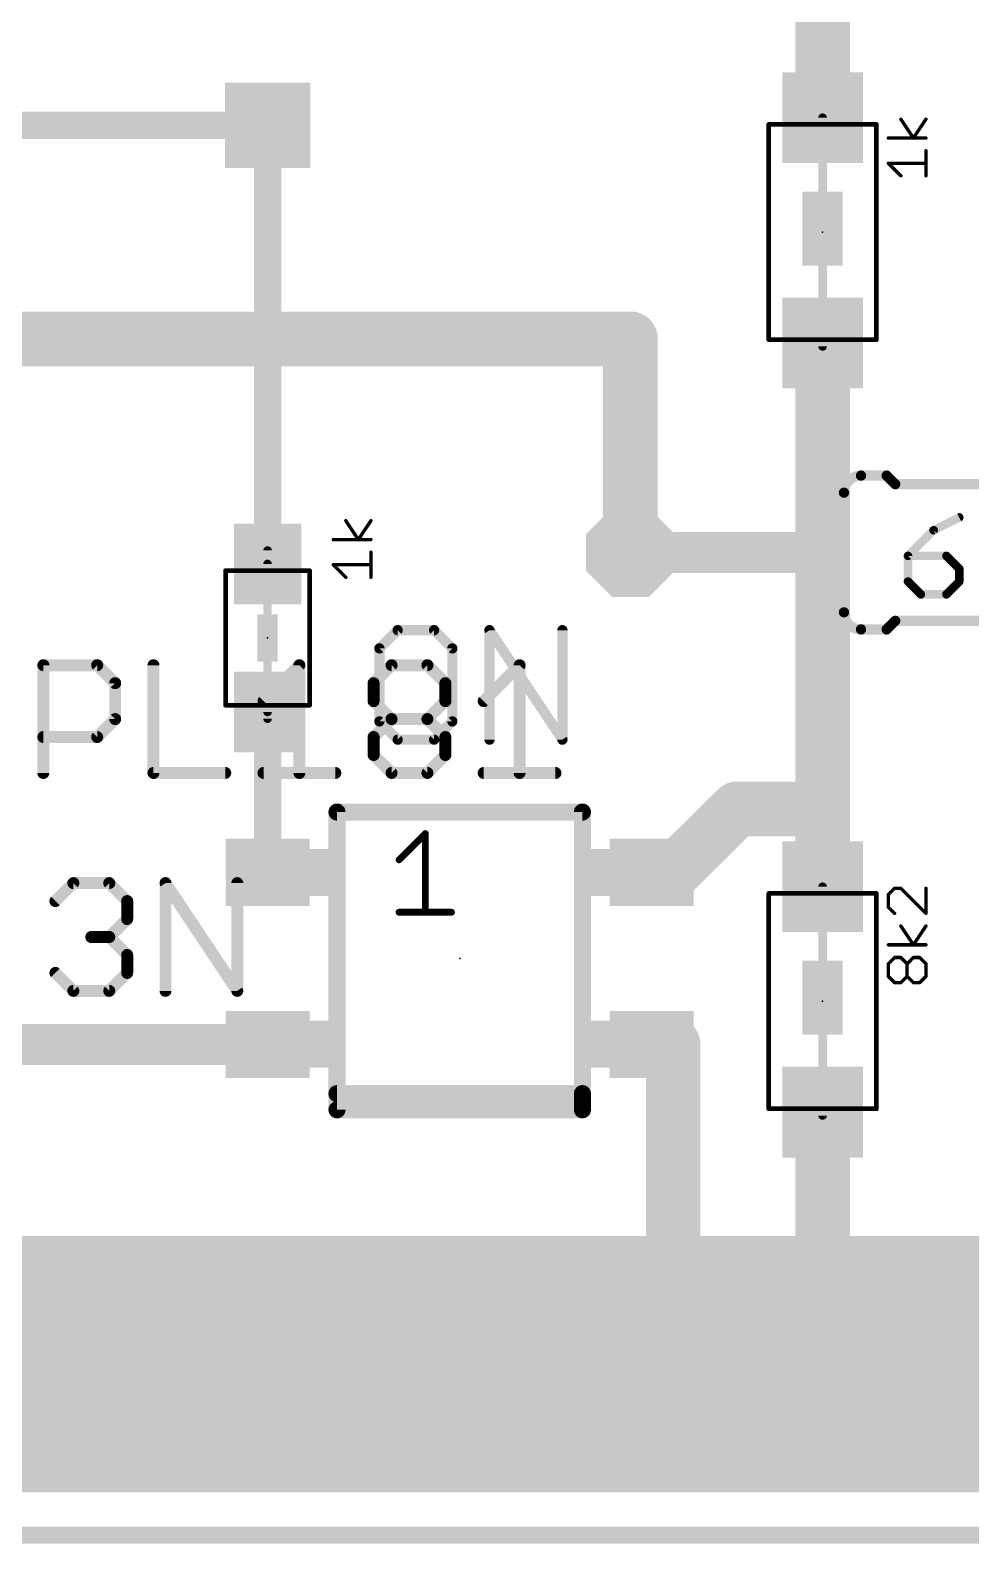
# Model space of a CAD drawing. Extents: x 0 to 165, y -10 to 137.
# Drawn here: x 105.37 to 119.36, y -0.13 to 22.37 of the extents above; entities that cross this region are included whole.
import ezdxf

# ---------------------------------------------------------------- set-up
doc = ezdxf.new("R2010")
doc.units = 0
for name, color, linetype in [('1', 14, 'CONTINUOUS'), ('16', 174, 'CONTINUOUS'), ('17', 94, 'CONTINUOUS'), ('18', 94, 'CONTINUOUS'), ('20', 178, 'CONTINUOUS'), ('21', 251, 'CONTINUOUS'), ('23', 178, 'CONTINUOUS'), ('27', 251, 'CONTINUOUS'), ('51', 251, 'CONTINUOUS')]:
    doc.layers.add(name, color=color, linetype=linetype)

# ---------------------------------------------------------------- blocks, each defined once
blk = doc.blocks.new('RECT')
blk.add_solid([(-0.5, -0.5), (0.5, -0.5), (-0.5, 0.5), (0.5, 0.5)])
blk = doc.blocks.new('OCTAGONP')
at = {"const_width": 0.5}
blk.add_lwpolyline([(-0.25, -0.1036), (-0.25, 0.1036), (-0.1036, 0.25), (0.1036, 0.25), (0.25, 0.1036), (0.25, -0.1036), (0.1036, -0.25), (-0.1036, -0.25), (-0.25, -0.1036), (-0.25, 0.1036)], dxfattribs=at)
blk = doc.blocks.new('SQUAREV')
blk.add_solid([(-0.5, -0.5), (0.5, -0.5), (-0.5, 0.5), (0.5, 0.5)])

msp = doc.modelspace()

# ---------------------------------------------------------------- linework, layer by layer
at = {"layer": '1'}
for points, const_width in [([(117.1575, 22.86), (117.1575, 21.0675)], 0.8128), ([(108.9025, 14.435), (108.9025, 20.955)], 0.4064), ([(117.1575, 10.795), (117.1575, 17.7175)], 0.8128), ([(110.8374, 13.4507), (110.5662, 13.1795)], 0.1524), ([(111.3797, 13.4507), (110.8374, 13.4507)], 0.1524), ([(111.6509, 13.1795), (111.3797, 13.4507)], 0.1524), ([(112.2034, 11.8237), (112.2034, 13.4507)], 0.1524), ([(112.2034, 13.4507), (113.288, 11.8237)], 0.1524), ([(113.288, 11.8237), (113.288, 13.4507)], 0.1524), ([(110.5662, 13.1795), (110.5662, 12.0949)], 0.1524), ([(111.6509, 12.0949), (111.6509, 13.1795)], 0.1524), ([(108.9025, 9.8525), (108.9025, 12.235)], 0.4064), ([(110.5662, 12.0949), (110.8374, 11.8237)], 0.1524), ([(111.3797, 11.8237), (111.6509, 12.0949)], 0.1524), ([(110.8374, 11.8237), (111.3797, 11.8237)], 0.1524), ([(114.935, 9.8525), (115.8875, 10.795)], 0.8128), ([(115.8875, 10.795), (117.1575, 10.795)], 0.8128), ([(117.1575, 10.795), (117.1575, 9.6375)], 0.8128), ([(110.8583, 10.0379), (111.2481, 10.4277)], 0.1016), ([(111.2481, 10.4277), (111.2481, 9.2583)], 0.1016), ([(114.615, 9.8525), (114.935, 9.8525)], 0.8128), ([(108.905, 9.8525), (108.9025, 9.8525)], 0.4064), ([(110.8583, 9.2583), (111.6379, 9.2583)], 0.1016), ([(114.935, 7.2925), (114.615, 7.2925)], 0.8128), ([(114.935, 2.54), (114.935, 7.2925)], 0.8128), ([(96.52, 7.2925), (108.905, 7.2925)], 0.6096), ([(117.1575, 2.54), (117.1575, 6.2875)], 0.8128), ([(101.2825, 2.54), (114.935, 2.54)], 1.27), ([(114.935, 2.54), (117.1575, 2.54)], 1.27), ([(117.1575, 2.54), (120.65, 2.54)], 1.27)]:
    msp.add_lwpolyline(points, dxfattribs=dict(at, const_width=const_width))
for points, const_width in [([(109.0041, 20.955, 1), (108.8009, 20.955)], 0.2032), ([(116.9543, 21.0675, 1), (117.3607, 21.0675)], 0.4064), ([(117.3607, 17.7175, 1), (116.9543, 17.7175)], 0.4064), ([(108.8009, 14.435, 1), (109.0041, 14.435)], 0.2032), ([(110.8374, 13.4888, 1), (110.8374, 13.4126)], 0.0762), ([(110.8643, 13.4237, 1), (110.8104, 13.4776)], 0.0762), ([(111.4066, 13.4776, 1), (111.3528, 13.4237)], 0.0762), ([(111.3797, 13.4126, 1), (111.3797, 13.4888)], 0.0762), ([(112.2415, 13.4507, 1), (112.1653, 13.4507)], 0.0762), ([(112.2351, 13.4718, 1), (112.1717, 13.4296)], 0.0762), ([(113.3261, 13.4507, 1), (113.2499, 13.4507)], 0.0762), ([(110.6043, 13.1795, 1), (110.5281, 13.1795)], 0.0762), ([(110.5393, 13.2065, 1), (110.5931, 13.1526)], 0.0762), ([(111.689, 13.1795, 1), (111.6128, 13.1795)], 0.0762), ([(111.6239, 13.1526, 1), (111.6778, 13.2065)], 0.0762), ([(109.0041, 12.235, 1), (108.8009, 12.235)], 0.2032), ([(110.5931, 12.1218, 1), (110.5393, 12.0679)], 0.0762), ([(111.6778, 12.0679, 1), (111.6239, 12.1218)], 0.0762), ([(110.5281, 12.0949, 1), (110.6043, 12.0949)], 0.0762), ([(111.6128, 12.0949, 1), (111.689, 12.0949)], 0.0762), ([(110.8374, 11.8618, 1), (110.8374, 11.7856)], 0.0762), ([(110.8104, 11.7968, 1), (110.8643, 11.8506)], 0.0762), ([(111.3528, 11.8506, 1), (111.4066, 11.7968)], 0.0762), ([(111.3797, 11.7856, 1), (111.3797, 11.8618)], 0.0762), ([(112.1653, 11.8237, 1), (112.2415, 11.8237)], 0.0762), ([(113.2499, 11.8237, 1), (113.3261, 11.8237)], 0.0762), ([(113.2563, 11.8026, 1), (113.3197, 11.8448)], 0.0762), ([(115.8875, 10.9982, 1), (115.8875, 10.5918)], 0.4064), ([(116.0304, 10.6506, 1), (115.7446, 10.9394)], 0.4064), ([(117.3607, 10.795, 1), (116.9543, 10.795)], 0.4064), ([(117.1575, 10.5918, 1), (117.1575, 10.9982)], 0.4064), ([(116.9543, 10.795, 1), (117.3607, 10.795)], 0.4064), ([(111.2735, 10.4277, 1), (111.2227, 10.4277)], 0.0508), ([(111.2661, 10.4097, 1), (111.2301, 10.4457)], 0.0508), ([(114.615, 10.0557, 1), (114.615, 9.6493)], 0.4064), ([(114.7921, 9.9969, 1), (115.0779, 9.7081)], 0.4064), ([(114.935, 9.6493, 1), (114.935, 10.0557)], 0.4064), ([(108.9025, 9.9541, 1), (108.9025, 9.7509)], 0.2032), ([(108.8009, 9.8525, 1), (109.0041, 9.8525)], 0.2032), ([(108.905, 9.7509, 1), (108.905, 9.9541)], 0.2032), ([(110.8403, 10.0559, 1), (110.8763, 10.0199)], 0.0508), ([(116.9543, 9.6375, 1), (117.3607, 9.6375)], 0.4064), ([(110.8583, 9.2837, 1), (110.8583, 9.2329)], 0.0508), ([(111.2227, 9.2583, 1), (111.2735, 9.2583)], 0.0508), ([(111.6379, 9.2329, 1), (111.6379, 9.2837)], 0.0508), ([(114.615, 7.4957, 1), (114.615, 7.0893)], 0.4064), ([(115.1382, 7.2925, 1), (114.7318, 7.2925)], 0.4064), ([(114.935, 7.0893, 1), (114.935, 7.4957)], 0.4064), ([(108.905, 7.1401, 1), (108.905, 7.4449)], 0.3048), ([(117.3607, 6.2875, 1), (116.9543, 6.2875)], 0.4064), ([(114.935, 2.8575, 1), (114.935, 2.2225)], 0.635), ([(114.935, 2.2225, 1), (114.935, 2.8575)], 0.635), ([(117.1575, 2.8575, 1), (117.1575, 2.2225)], 0.635), ([(117.1575, 2.2225, 1), (117.1575, 2.8575)], 0.635), ([(114.7318, 2.54, 1), (115.1382, 2.54)], 0.4064), ([(116.9543, 2.54, 1), (117.3607, 2.54)], 0.4064)]:
    msp.add_lwpolyline(points, format="xyb", dxfattribs=dict(at, const_width=const_width))
at = {"layer": '16'}
for points, const_width in [([(108.9025, 20.955), (101.2825, 20.955)], 0.4064), ([(100.33, 17.78), (114.3, 17.78)], 0.8128), ([(114.3, 17.78), (114.3, 14.605)], 0.8128), ([(93.98, 2.54), (146.685, 2.54)], 3.81)]:
    msp.add_lwpolyline(points, dxfattribs=dict(at, const_width=const_width))
for points, const_width in [([(108.9025, 20.8534, 1), (108.9025, 21.0566)], 0.2032), ([(114.5032, 17.78, 1), (114.0968, 17.78)], 0.4064), ([(114.3, 17.5768, 1), (114.3, 17.9832)], 0.4064), ([(114.0968, 14.605, 1), (114.5032, 14.605)], 0.4064)]:
    msp.add_lwpolyline(points, format="xyb", dxfattribs=dict(at, const_width=const_width))
at = {"layer": '20', "const_width": 0.254}
msp.add_lwpolyline([(0, 0), (149.205, 0)], dxfattribs=at)
at = {"layer": '21'}
for points, const_width in [([(116.3575, 17.7675), (116.3575, 20.9675)], 0.07), ([(117.9575, 20.9675), (117.9575, 17.7675)], 0.07), ([(117.729, 15.748), (118.11, 15.748)], 0.1524), ([(118.237, 15.621), (118.11, 15.748)], 0.1524), ([(117.475, 13.716), (117.475, 15.494)], 0.1524), ([(123.063, 15.621), (118.237, 15.621)], 0.1524), ([(116.205, 14.605), (116.586, 14.605)], 0.6096), ([(108.9025, 14.635), (108.9025, 12.135)], 0.127), ([(108.2775, 12.335), (108.2775, 14.335)], 0.07), ([(109.5275, 14.335), (109.5275, 12.335)], 0.07), ([(117.729, 13.462), (118.11, 13.462)], 0.1524), ([(118.237, 13.589), (118.11, 13.462)], 0.1524), ([(123.063, 13.589), (118.237, 13.589)], 0.1524), ([(109.935, 6.3225), (109.935, 10.7475)], 0.254), ([(109.935, 10.7475), (113.585, 10.7475)], 0.254), ([(113.585, 10.7475), (113.585, 6.5625)], 0.254), ([(116.3575, 6.3375), (116.3575, 9.5375)], 0.07), ([(117.9575, 9.5375), (117.9575, 6.3375)], 0.07), ([(113.585, 6.5625), (109.935, 6.5625)], 0.254), ([(113.585, 6.5625), (113.585, 6.3225)], 0.254), ([(113.585, 6.3225), (109.935, 6.3225)], 0.254)]:
    msp.add_lwpolyline(points, dxfattribs=dict(at, const_width=const_width))
for points, const_width in [([(116.375, 20.9675, 1), (116.34, 20.9675)], 0.035), ([(117.975, 20.9675, 1), (117.94, 20.9675)], 0.035), ([(116.34, 17.7675, 1), (116.375, 17.7675)], 0.035), ([(117.94, 17.7675, 1), (117.975, 17.7675)], 0.035), ([(117.729, 15.748, 0.4142), (117.475, 15.494)], 0.1524), ([(117.729, 15.7861, 1), (117.729, 15.7099)], 0.0762), ([(117.729, 15.7099, 1), (117.729, 15.7861)], 0.0762), ([(118.1369, 15.7749, 1), (118.0831, 15.7211)], 0.0762), ([(118.11, 15.7099, 1), (118.11, 15.7861)], 0.0762), ([(117.5131, 15.494, 1), (117.4369, 15.494)], 0.0762), ([(117.4369, 15.494, 1), (117.5131, 15.494)], 0.0762), ([(118.237, 15.6591, 1), (118.237, 15.5829)], 0.0762), ([(118.2101, 15.5941, 1), (118.2639, 15.6479)], 0.0762), ([(116.205, 14.7574, 1), (116.205, 14.4526)], 0.3048), ([(116.586, 14.4526, 1), (116.586, 14.7574)], 0.3048), ([(108.9343, 14.635, 1), (108.8708, 14.635)], 0.0635), ([(108.295, 14.335, 1), (108.26, 14.335)], 0.035), ([(109.545, 14.335, 1), (109.51, 14.335)], 0.035), ([(117.475, 13.716, 0.4142), (117.729, 13.462)], 0.1524), ([(117.5131, 13.716, 1), (117.4369, 13.716)], 0.0762), ([(117.4369, 13.716, 1), (117.5131, 13.716)], 0.0762), ([(117.729, 13.5001, 1), (117.729, 13.4239)], 0.0762), ([(117.729, 13.4239, 1), (117.729, 13.5001)], 0.0762), ([(118.0831, 13.4889, 1), (118.1369, 13.4351)], 0.0762), ([(118.11, 13.4239, 1), (118.11, 13.5001)], 0.0762), ([(118.237, 13.6271, 1), (118.237, 13.5509)], 0.0762), ([(118.2639, 13.5621, 1), (118.2101, 13.6159)], 0.0762), ([(108.26, 12.335, 1), (108.295, 12.335)], 0.035), ([(108.8708, 12.135, 1), (108.9343, 12.135)], 0.0635), ([(109.51, 12.335, 1), (109.545, 12.335)], 0.035), ([(109.9985, 10.7475, 1), (109.8715, 10.7475)], 0.127), ([(109.935, 10.811, 1), (109.935, 10.684)], 0.127), ([(113.6485, 10.7475, 1), (113.5215, 10.7475)], 0.127), ([(113.585, 10.684, 1), (113.585, 10.811)], 0.127), ([(116.375, 9.5375, 1), (116.34, 9.5375)], 0.035), ([(117.975, 9.5375, 1), (117.94, 9.5375)], 0.035), ([(109.935, 6.626, 1), (109.935, 6.499)], 0.127), ([(113.6485, 6.5625, 1), (113.5215, 6.5625)], 0.127), ([(113.5215, 6.5625, 1), (113.6485, 6.5625)], 0.127), ([(113.585, 6.499, 1), (113.585, 6.626)], 0.127), ([(109.935, 6.386, 1), (109.935, 6.259)], 0.127), ([(109.8715, 6.3225, 1), (109.9985, 6.3225)], 0.127), ([(113.5215, 6.3225, 1), (113.6485, 6.3225)], 0.127), ([(113.585, 6.259, 1), (113.585, 6.386)], 0.127), ([(116.34, 6.3375, 1), (116.375, 6.3375)], 0.035), ([(117.94, 6.3375, 1), (117.975, 6.3375)], 0.035)]:
    msp.add_lwpolyline(points, format="xyb", dxfattribs=dict(at, const_width=const_width))
at = {"layer": '23'}
for p in [(117.1575, 19.3675), (108.9025, 13.335), (111.76, 8.5725), (117.1575, 7.9375)]:
    msp.add_point(p, dxfattribs=at)
at = {"layer": '27'}
for points, const_width in [([(118.5078, 20.7651), (118.3214, 21.0448)], 0.0508), ([(118.6942, 21.0448), (118.5078, 20.7651)], 0.0508), ([(118.6942, 20.7651), (118.1349, 20.7651)], 0.0508), ([(118.6942, 20.2038), (118.6942, 20.5767)], 0.0508), ([(118.3214, 20.2038), (118.1349, 20.3903)], 0.0508), ([(118.1349, 20.3903), (118.6942, 20.3903)], 0.0508), ([(110.2528, 14.7976), (110.0663, 15.0773)], 0.0508), ([(110.4392, 15.0773), (110.2528, 14.7976)], 0.0508), ([(119.1902, 15.1267), (118.8088, 14.936)], 0.127), ([(118.8088, 14.936), (118.4275, 14.5547)], 0.127), ([(110.4392, 14.7976), (109.8799, 14.7976)], 0.0508), ([(110.4392, 14.2363), (110.4392, 14.6092)], 0.0508), ([(110.0663, 14.2363), (109.8799, 14.4228)], 0.0508), ([(109.8799, 14.4228), (110.4392, 14.4228)], 0.0508), ([(118.4275, 14.5547), (118.4275, 14.1734)], 0.127), ([(118.9995, 14.5547), (118.4275, 14.5547)], 0.127), ([(119.1902, 14.364), (118.9995, 14.5547)], 0.127), ([(119.1902, 14.1734), (119.1902, 14.364)], 0.127), ([(118.4275, 14.1734), (118.6182, 13.9827)], 0.127), ([(118.9995, 13.9827), (119.1902, 14.1734)], 0.127), ([(118.6182, 13.9827), (118.9995, 13.9827)], 0.127), ([(105.5681, 11.3284), (105.5681, 12.93)], 0.1778), ([(105.5681, 12.93), (106.3689, 12.93)], 0.1778), ([(106.3689, 12.93), (106.6358, 12.663)], 0.1778), ([(107.2053, 12.93), (107.2053, 11.3284)], 0.1778), ([(108.8424, 12.3961), (109.3763, 12.93)], 0.1778), ([(109.3763, 12.93), (109.3763, 11.3284)], 0.1778), ([(110.4796, 12.663), (110.7465, 12.93)], 0.1778), ([(110.7465, 12.93), (111.2804, 12.93)], 0.1778), ([(111.2804, 12.93), (111.5473, 12.663)], 0.1778), ([(112.1167, 12.3961), (112.6506, 12.93)], 0.1778), ([(112.6506, 12.93), (112.6506, 11.3284)], 0.1778), ([(106.6358, 12.663), (106.6358, 12.1292)], 0.1778), ([(110.4796, 12.3961), (110.4796, 12.663)], 0.1778), ([(111.5473, 12.663), (111.5473, 12.3961)], 0.1778), ([(110.7465, 12.1292), (110.4796, 12.3961)], 0.1778), ([(111.5473, 12.3961), (111.2804, 12.1292)], 0.1778), ([(106.6358, 12.1292), (106.3689, 11.8623)], 0.1778), ([(110.4796, 11.8623), (110.7465, 12.1292)], 0.1778), ([(110.7465, 12.1292), (111.2804, 12.1292)], 0.1778), ([(111.2804, 12.1292), (111.5473, 11.8623)], 0.1778), ([(106.3689, 11.8623), (105.5681, 11.8623)], 0.1778), ([(110.4796, 11.5953), (110.4796, 11.8623)], 0.1778), ([(111.5473, 11.8623), (111.5473, 11.5953)], 0.1778), ([(110.7465, 11.3284), (110.4796, 11.5953)], 0.1778), ([(111.5473, 11.5953), (111.2804, 11.3284)], 0.1778), ([(107.2053, 11.3284), (108.273, 11.3284)], 0.1778), ([(108.8424, 11.3284), (109.9101, 11.3284)], 0.1778), ([(111.2804, 11.3284), (110.7465, 11.3284)], 0.1778), ([(112.1167, 11.3284), (113.1844, 11.3284)], 0.1778), ([(105.7472, 9.4245), (106.0141, 9.6915)], 0.1778), ([(106.0141, 9.6915), (106.548, 9.6915)], 0.1778), ([(106.548, 9.6915), (106.8149, 9.4245)], 0.1778), ([(107.3843, 8.0899), (107.3843, 9.6915)], 0.1778), ([(107.3843, 9.6915), (108.452, 8.0899)], 0.1778), ([(108.452, 8.0899), (108.452, 9.6915)], 0.1778), ([(106.8149, 9.4245), (106.8149, 9.1576)], 0.1778), ([(118.2281, 9.6144), (118.1349, 9.5212)], 0.0508), ([(118.1349, 9.5212), (118.1349, 9.3348)], 0.0508), ([(118.3214, 9.6144), (118.2281, 9.6144)], 0.0508), ([(118.6942, 9.2416), (118.3214, 9.6144)], 0.0508), ([(118.6942, 9.6144), (118.6942, 9.2416)], 0.0508), ([(106.8149, 9.1576), (106.548, 8.8907)], 0.1778), ([(118.1349, 9.3348), (118.2281, 9.2416)], 0.0508), ([(118.5078, 8.7738), (118.3214, 9.0535)], 0.0508), ([(118.6942, 9.0535), (118.5078, 8.7738)], 0.0508), ([(106.548, 8.8907), (106.281, 8.8907)], 0.1778), ([(106.548, 8.8907), (106.8149, 8.6238)], 0.1778), ([(118.6942, 8.7738), (118.1349, 8.7738)], 0.0508), ([(106.8149, 8.6238), (106.8149, 8.3568)], 0.1778), ([(118.1349, 8.4922), (118.2281, 8.5854)], 0.0508), ([(118.2281, 8.5854), (118.3214, 8.5854)], 0.0508), ([(118.3214, 8.5854), (118.4146, 8.4922)], 0.0508), ([(118.4146, 8.4922), (118.5078, 8.5854)], 0.0508), ([(118.5078, 8.5854), (118.601, 8.5854)], 0.0508), ([(118.601, 8.5854), (118.6942, 8.4922)], 0.0508), ([(106.0141, 8.0899), (105.7472, 8.3568)], 0.1778), ([(106.8149, 8.3568), (106.548, 8.0899)], 0.1778), ([(118.1349, 8.3057), (118.1349, 8.4922)], 0.0508), ([(118.2281, 8.2125), (118.1349, 8.3057)], 0.0508), ([(118.4146, 8.3057), (118.3214, 8.2125)], 0.0508), ([(118.4146, 8.3057), (118.4146, 8.4922)], 0.0508), ([(118.5078, 8.2125), (118.4146, 8.3057)], 0.0508), ([(118.6942, 8.3057), (118.601, 8.2125)], 0.0508), ([(118.6942, 8.4922), (118.6942, 8.3057)], 0.0508), ([(106.548, 8.0899), (106.0141, 8.0899)], 0.1778), ([(118.3214, 8.2125), (118.2281, 8.2125)], 0.0508), ([(118.601, 8.2125), (118.5078, 8.2125)], 0.0508)]:
    msp.add_lwpolyline(points, dxfattribs=dict(at, const_width=const_width))
for points, const_width in [([(118.3319, 21.0518, 1), (118.3108, 21.0377)], 0.0254), ([(118.7048, 21.0377, 1), (118.6836, 21.0518)], 0.0254), ([(118.1349, 20.7778, 1), (118.1349, 20.7524)], 0.0254), ([(118.4972, 20.7722, 1), (118.5183, 20.7581)], 0.0254), ([(118.4972, 20.7581, 1), (118.5183, 20.7722)], 0.0254), ([(118.6942, 20.7524, 1), (118.6942, 20.7778)], 0.0254), ([(118.7069, 20.5767, 1), (118.6815, 20.5767)], 0.0254), ([(118.1349, 20.403, 1), (118.1349, 20.3776)], 0.0254), ([(118.1439, 20.3992, 1), (118.1259, 20.3813)], 0.0254), ([(118.6942, 20.3776, 1), (118.6942, 20.403)], 0.0254), ([(118.3124, 20.1949, 1), (118.3303, 20.2128)], 0.0254), ([(118.6815, 20.2038, 1), (118.7069, 20.2038)], 0.0254), ([(110.0769, 15.0843, 1), (110.0558, 15.0702)], 0.0254), ([(110.4498, 15.0702, 1), (110.4286, 15.0843)], 0.0254), ([(119.2043, 15.0983, 1), (119.176, 15.1551)], 0.0635), ([(118.7946, 14.9644, 1), (118.823, 14.9076)], 0.0635), ([(118.8313, 14.9136, 1), (118.7864, 14.9585)], 0.0635), ([(109.8799, 14.8103, 1), (109.8799, 14.7849)], 0.0254), ([(110.2422, 14.8047, 1), (110.2633, 14.7906)], 0.0254), ([(110.2422, 14.7906, 1), (110.2633, 14.8047)], 0.0254), ([(110.4519, 14.6092, 1), (110.4265, 14.6092)], 0.0254), ([(110.4392, 14.7849, 1), (110.4392, 14.8103)], 0.0254), ([(109.8799, 14.4355, 1), (109.8799, 14.4101)], 0.0254), ([(109.8889, 14.4317, 1), (109.8709, 14.4138)], 0.0254), ([(110.4392, 14.4101, 1), (110.4392, 14.4355)], 0.0254), ([(118.4593, 14.5547, 1), (118.3958, 14.5547)], 0.0635), ([(118.4275, 14.5864, 1), (118.4275, 14.5229)], 0.0635), ([(118.405, 14.5771, 1), (118.45, 14.5322)], 0.0635), ([(119.0219, 14.5771, 1), (118.977, 14.5322)], 0.0635), ([(118.9995, 14.5229, 1), (118.9995, 14.5864)], 0.0635), ([(119.2219, 14.364, 1), (119.1584, 14.364)], 0.0635), ([(119.1677, 14.3416, 1), (119.2126, 14.3865)], 0.0635), ([(110.0574, 14.2274, 1), (110.0753, 14.2453)], 0.0254), ([(110.4265, 14.2363, 1), (110.4519, 14.2363)], 0.0254), ([(118.45, 14.1958, 1), (118.405, 14.1509)], 0.0635), ([(118.3958, 14.1734, 1), (118.4593, 14.1734)], 0.0635), ([(119.1584, 14.1734, 1), (119.2219, 14.1734)], 0.0635), ([(119.2126, 14.1509, 1), (119.1677, 14.1958)], 0.0635), ([(118.6182, 14.0145, 1), (118.6182, 13.951)], 0.0635), ([(118.5957, 13.9602, 1), (118.6406, 14.0052)], 0.0635), ([(118.977, 14.0052, 1), (119.0219, 13.9602)], 0.0635), ([(118.9995, 13.951, 1), (118.9995, 14.0145)], 0.0635), ([(105.5681, 12.9744, 1), (105.5681, 12.8855)], 0.0889), ([(105.6125, 12.93, 1), (105.5237, 12.93)], 0.0889), ([(106.4003, 12.9614, 1), (106.3375, 12.8985)], 0.0889), ([(106.3689, 12.8855, 1), (106.3689, 12.9744)], 0.0889), ([(107.2497, 12.93, 1), (107.1608, 12.93)], 0.0889), ([(109.4207, 12.93, 1), (109.3318, 12.93)], 0.0889), ([(109.4077, 12.8985, 1), (109.3448, 12.9614)], 0.0889), ([(110.7465, 12.9744, 1), (110.7465, 12.8855)], 0.0889), ([(110.7779, 12.8985, 1), (110.7151, 12.9614)], 0.0889), ([(111.3118, 12.9614, 1), (111.2489, 12.8985)], 0.0889), ([(111.2804, 12.8855, 1), (111.2804, 12.9744)], 0.0889), ([(112.695, 12.93, 1), (112.6061, 12.93)], 0.0889), ([(112.682, 12.8985, 1), (112.6192, 12.9614)], 0.0889), ([(106.6803, 12.663, 1), (106.5914, 12.663)], 0.0889), ([(106.6044, 12.6316, 1), (106.6672, 12.6945)], 0.0889), ([(110.4481, 12.6945, 1), (110.511, 12.6316)], 0.0889), ([(110.524, 12.663, 1), (110.4351, 12.663)], 0.0889), ([(111.5917, 12.663, 1), (111.5028, 12.663)], 0.0889), ([(111.5159, 12.6316, 1), (111.5787, 12.6945)], 0.0889), ([(108.811, 12.4275, 1), (108.8738, 12.3647)], 0.0889), ([(110.511, 12.4275, 1), (110.4481, 12.3647)], 0.0889), ([(110.4351, 12.3961, 1), (110.524, 12.3961)], 0.0889), ([(111.5028, 12.3961, 1), (111.5917, 12.3961)], 0.0889), ([(111.5787, 12.3647, 1), (111.5159, 12.4275)], 0.0889), ([(112.0853, 12.4275, 1), (112.1482, 12.3647)], 0.0889), ([(106.5914, 12.1292, 1), (106.6803, 12.1292)], 0.0889), ([(106.6672, 12.0978, 1), (106.6044, 12.1606)], 0.0889), ([(110.7465, 12.1736, 1), (110.7465, 12.0847)], 0.0889), ([(110.7779, 12.0978, 1), (110.7151, 12.1606)], 0.0889), ([(110.7151, 12.0978, 1), (110.7779, 12.1606)], 0.0889), ([(111.3118, 12.1606, 1), (111.2489, 12.0978)], 0.0889), ([(111.2489, 12.1606, 1), (111.3118, 12.0978)], 0.0889), ([(111.2804, 12.0847, 1), (111.2804, 12.1736)], 0.0889), ([(105.5681, 11.9067, 1), (105.5681, 11.8178)], 0.0889), ([(106.3375, 11.8937, 1), (106.4003, 11.8308)], 0.0889), ([(106.3689, 11.8178, 1), (106.3689, 11.9067)], 0.0889), ([(110.4481, 11.8937, 1), (110.511, 11.8308)], 0.0889), ([(110.524, 11.8623, 1), (110.4351, 11.8623)], 0.0889), ([(111.5917, 11.8623, 1), (111.5028, 11.8623)], 0.0889), ([(111.5159, 11.8308, 1), (111.5787, 11.8937)], 0.0889), ([(110.511, 11.6268, 1), (110.4481, 11.5639)], 0.0889), ([(110.4351, 11.5953, 1), (110.524, 11.5953)], 0.0889), ([(111.5028, 11.5953, 1), (111.5917, 11.5953)], 0.0889), ([(111.5787, 11.5639, 1), (111.5159, 11.6268)], 0.0889), ([(105.5237, 11.3284, 1), (105.6125, 11.3284)], 0.0889), ([(107.1608, 11.3284, 1), (107.2497, 11.3284)], 0.0889), ([(107.2053, 11.3728, 1), (107.2053, 11.284)], 0.0889), ([(108.273, 11.284, 1), (108.273, 11.3728)], 0.0889), ([(108.8424, 11.3728, 1), (108.8424, 11.284)], 0.0889), ([(109.3318, 11.3284, 1), (109.4207, 11.3284)], 0.0889), ([(109.9101, 11.284, 1), (109.9101, 11.3728)], 0.0889), ([(110.7465, 11.3728, 1), (110.7465, 11.284)], 0.0889), ([(110.7151, 11.297, 1), (110.7779, 11.3598)], 0.0889), ([(111.2489, 11.3598, 1), (111.3118, 11.297)], 0.0889), ([(111.2804, 11.284, 1), (111.2804, 11.3728)], 0.0889), ([(112.1167, 11.3728, 1), (112.1167, 11.284)], 0.0889), ([(112.6061, 11.3284, 1), (112.695, 11.3284)], 0.0889), ([(113.1844, 11.284, 1), (113.1844, 11.3728)], 0.0889), ([(106.0141, 9.7359, 1), (106.0141, 9.647)], 0.0889), ([(106.0455, 9.66, 1), (105.9827, 9.7229)], 0.0889), ([(106.5794, 9.7229, 1), (106.5165, 9.66)], 0.0889), ([(106.548, 9.647, 1), (106.548, 9.7359)], 0.0889), ([(107.4288, 9.6915, 1), (107.3399, 9.6915)], 0.0889), ([(107.4213, 9.7161, 1), (107.3474, 9.6668)], 0.0889), ([(108.4965, 9.6915, 1), (108.4076, 9.6915)], 0.0889), ([(105.7158, 9.456, 1), (105.7786, 9.3931)], 0.0889), ([(106.8593, 9.4245, 1), (106.7704, 9.4245)], 0.0889), ([(106.7835, 9.3931, 1), (106.8463, 9.456)], 0.0889), ([(118.1476, 9.5212, 1), (118.1222, 9.5212)], 0.0254), ([(118.1259, 9.5302, 1), (118.1439, 9.5122)], 0.0254), ([(118.2281, 9.6271, 1), (118.2281, 9.6017)], 0.0254), ([(118.2371, 9.6055, 1), (118.2192, 9.6234)], 0.0254), ([(118.3303, 9.6234, 1), (118.3124, 9.6055)], 0.0254), ([(118.3214, 9.6017, 1), (118.3214, 9.6271)], 0.0254), ([(118.7069, 9.6144, 1), (118.6815, 9.6144)], 0.0254), ([(106.8463, 9.1262, 1), (106.7835, 9.189)], 0.0889), ([(118.1439, 9.3438, 1), (118.1259, 9.3258)], 0.0254), ([(118.1222, 9.3348, 1), (118.1476, 9.3348)], 0.0254), ([(118.2192, 9.2326, 1), (118.2371, 9.2506)], 0.0254), ([(118.6815, 9.2416, 1), (118.7069, 9.2416)], 0.0254), ([(118.6852, 9.2326, 1), (118.7032, 9.2506)], 0.0254), ([(106.7704, 9.1576, 1), (106.8593, 9.1576)], 0.0889), ([(118.3319, 9.0605, 1), (118.3108, 9.0464)], 0.0254), ([(118.7048, 9.0464, 1), (118.6836, 9.0605)], 0.0254), ([(106.281, 8.9351, 1), (106.281, 8.8462)], 0.0889), ([(106.5794, 8.9221, 1), (106.5165, 8.8593)], 0.0889), ([(106.5165, 8.9221, 1), (106.5794, 8.8593)], 0.0889), ([(106.548, 8.8462, 1), (106.548, 8.9351)], 0.0889), ([(118.1349, 8.7865, 1), (118.1349, 8.7611)], 0.0254), ([(118.4972, 8.7809, 1), (118.5183, 8.7668)], 0.0254), ([(118.4972, 8.7668, 1), (118.5183, 8.7809)], 0.0254), ([(118.6942, 8.7611, 1), (118.6942, 8.7865)], 0.0254), ([(106.8593, 8.6238, 1), (106.7704, 8.6238)], 0.0889), ([(106.7835, 8.5923, 1), (106.8463, 8.6552)], 0.0889), ([(118.2281, 8.5981, 1), (118.2281, 8.5727)], 0.0254), ([(118.2371, 8.5764, 1), (118.2192, 8.5943)], 0.0254), ([(118.3303, 8.5943, 1), (118.3124, 8.5764)], 0.0254), ([(118.3214, 8.5727, 1), (118.3214, 8.5981)], 0.0254), ([(118.5078, 8.5981, 1), (118.5078, 8.5727)], 0.0254), ([(118.5168, 8.5764, 1), (118.4988, 8.5943)], 0.0254), ([(118.61, 8.5943, 1), (118.592, 8.5764)], 0.0254), ([(118.601, 8.5727, 1), (118.601, 8.5981)], 0.0254), ([(105.7786, 8.3883, 1), (105.7158, 8.3254)], 0.0889), ([(106.7704, 8.3568, 1), (106.8593, 8.3568)], 0.0889), ([(106.8463, 8.3254, 1), (106.7835, 8.3883)], 0.0889), ([(118.1476, 8.4922, 1), (118.1222, 8.4922)], 0.0254), ([(118.1259, 8.5011, 1), (118.1439, 8.4832)], 0.0254), ([(118.1439, 8.3147, 1), (118.1259, 8.2968)], 0.0254), ([(118.4273, 8.4922, 1), (118.4019, 8.4922)], 0.0254), ([(118.4056, 8.5011, 1), (118.4235, 8.4832)], 0.0254), ([(118.4235, 8.3147, 1), (118.4056, 8.2968)], 0.0254), ([(118.4056, 8.4832, 1), (118.4235, 8.5011)], 0.0254), ([(118.4235, 8.2968, 1), (118.4056, 8.3147)], 0.0254), ([(118.7069, 8.4922, 1), (118.6815, 8.4922)], 0.0254), ([(118.6852, 8.4832, 1), (118.7032, 8.5011)], 0.0254), ([(118.7032, 8.2968, 1), (118.6852, 8.3147)], 0.0254), ([(106.0141, 8.1343, 1), (106.0141, 8.0455)], 0.0889), ([(105.9827, 8.0585, 1), (106.0455, 8.1213)], 0.0889), ([(106.5165, 8.1213, 1), (106.5794, 8.0585)], 0.0889), ([(106.548, 8.0455, 1), (106.548, 8.1343)], 0.0889), ([(107.3399, 8.0899, 1), (107.4288, 8.0899)], 0.0889), ([(108.4076, 8.0899, 1), (108.4965, 8.0899)], 0.0889), ([(108.4151, 8.0652, 1), (108.489, 8.1146)], 0.0889), ([(118.1222, 8.3057, 1), (118.1476, 8.3057)], 0.0254), ([(118.2281, 8.2252, 1), (118.2281, 8.1998)], 0.0254), ([(118.2192, 8.2035, 1), (118.2371, 8.2215)], 0.0254), ([(118.3124, 8.2215, 1), (118.3303, 8.2035)], 0.0254), ([(118.3214, 8.1998, 1), (118.3214, 8.2252)], 0.0254), ([(118.4019, 8.3057, 1), (118.4273, 8.3057)], 0.0254), ([(118.5078, 8.2252, 1), (118.5078, 8.1998)], 0.0254), ([(118.4988, 8.2035, 1), (118.5168, 8.2215)], 0.0254), ([(118.592, 8.2215, 1), (118.61, 8.2035)], 0.0254), ([(118.601, 8.1998, 1), (118.601, 8.2252)], 0.0254), ([(118.6815, 8.3057, 1), (118.7069, 8.3057)], 0.0254)]:
    msp.add_lwpolyline(points, format="xyb", dxfattribs=dict(at, const_width=const_width))
at = {"layer": '51'}
for points, const_width in [([(116.3575, 20.9675), (117.9575, 20.9675)], 0.07), ([(117.1575, 21.0675), (117.1575, 17.6675)], 0.127), ([(117.9575, 17.7675), (116.3575, 17.7675)], 0.07), ([(114.3, 14.605), (115.316, 14.605)], 0.6096), ([(108.9025, 14.435), (108.9025, 12.235)], 0.127), ([(108.2775, 14.335), (109.5275, 14.335)], 0.07), ([(109.5275, 12.335), (108.2775, 12.335)], 0.07), ([(117.1575, 9.6375), (117.1575, 6.2375)], 0.127), ([(116.3575, 9.5375), (117.9575, 9.5375)], 0.07), ([(117.9575, 6.3375), (116.3575, 6.3375)], 0.07)]:
    msp.add_lwpolyline(points, dxfattribs=dict(at, const_width=const_width))
for points, const_width in [([(116.3575, 20.985, 1), (116.3575, 20.95)], 0.035), ([(117.1893, 21.0675, 1), (117.1257, 21.0675)], 0.0635), ([(117.9575, 20.95, 1), (117.9575, 20.985)], 0.035), ([(116.3575, 17.785, 1), (116.3575, 17.75)], 0.035), ([(117.9575, 17.75, 1), (117.9575, 17.785)], 0.035), ([(117.1257, 17.6675, 1), (117.1893, 17.6675)], 0.0635), ([(114.3, 14.7574, 1), (114.3, 14.4526)], 0.3048), ([(115.316, 14.4526, 1), (115.316, 14.7574)], 0.3048), ([(108.9343, 14.435, 1), (108.8708, 14.435)], 0.0635), ([(108.2775, 14.3525, 1), (108.2775, 14.3175)], 0.035), ([(109.5275, 14.3175, 1), (109.5275, 14.3525)], 0.035), ([(108.2775, 12.3525, 1), (108.2775, 12.3175)], 0.035), ([(108.8708, 12.235, 1), (108.9343, 12.235)], 0.0635), ([(109.5275, 12.3175, 1), (109.5275, 12.3525)], 0.035), ([(117.1893, 9.6375, 1), (117.1257, 9.6375)], 0.0635), ([(116.3575, 9.555, 1), (116.3575, 9.52)], 0.035), ([(117.9575, 9.52, 1), (117.9575, 9.555)], 0.035), ([(116.3575, 6.355, 1), (116.3575, 6.32)], 0.035), ([(117.9575, 6.32, 1), (117.9575, 6.355)], 0.035), ([(117.1257, 6.2375, 1), (117.1893, 6.2375)], 0.0635)]:
    msp.add_lwpolyline(points, format="xyb", dxfattribs=dict(at, const_width=const_width))

# ---------------------------------------------------------------- block references
at = {"layer": '1', "xscale": 1.35, "yscale": 1.2, "rotation": 270}
for p in [(117.1575, 21.0675), (117.1575, 17.7175), (117.1575, 9.6375), (117.1575, 6.2875)]:
    msp.add_blockref('RECT', p, dxfattribs=at)
at = {"layer": '1', "xscale": 1.2, "rotation": 270}
for p in [(108.9025, 14.435), (108.9025, 12.235)]:
    msp.add_blockref('RECT', p, dxfattribs=at)
at = {"layer": '1', "yscale": 1.25}
for p, rotation in [((108.905, 9.8525), 270), ((114.615, 9.8525), 90), ((108.905, 7.2925), 270), ((114.615, 7.2925), 90)]:
    msp.add_blockref('RECT', p, dxfattribs=dict(at, rotation=rotation))
at = {"layer": '17', "xscale": 1.3208, "yscale": 1.3208}
msp.add_blockref('OCTAGONP', (114.3, 14.605), dxfattribs=at)
msp.add_blockref('OCTAGONP', (114.3, 14.605), dxfattribs=at)
at = {"layer": '18', "xscale": 1.27, "yscale": 1.27}
msp.add_blockref('SQUAREV', (108.9025, 20.955), dxfattribs=at)
msp.add_blockref('SQUAREV', (108.9025, 20.955), dxfattribs=at)
at = {"layer": '21', "rotation": 270}
for p, xscale, yscale in [((117.1575, 19.4175), 1.1, 0.6), ((108.9025, 13.335), 0.7, 0.3), ((117.1575, 7.9875), 1.1, 0.6)]:
    msp.add_blockref('RECT', p, dxfattribs=dict(at, xscale=xscale, yscale=yscale))
at = {"layer": '21', "xscale": 0.8636, "yscale": 0.6096}
for p in [(115.7732, 14.605), (117.0432, 14.605)]:
    msp.add_blockref('RECT', p, dxfattribs=at)
at = {"layer": '51', "xscale": 0.7, "yscale": 1.32}
for p, rotation in [((109.17, 9.8475), 270), ((114.35, 9.8475), 90), ((109.17, 7.2975), 270), ((114.35, 7.2975), 90)]:
    msp.add_blockref('RECT', p, dxfattribs=dict(at, rotation=rotation))

doc.saveas('drawing.dxf')
